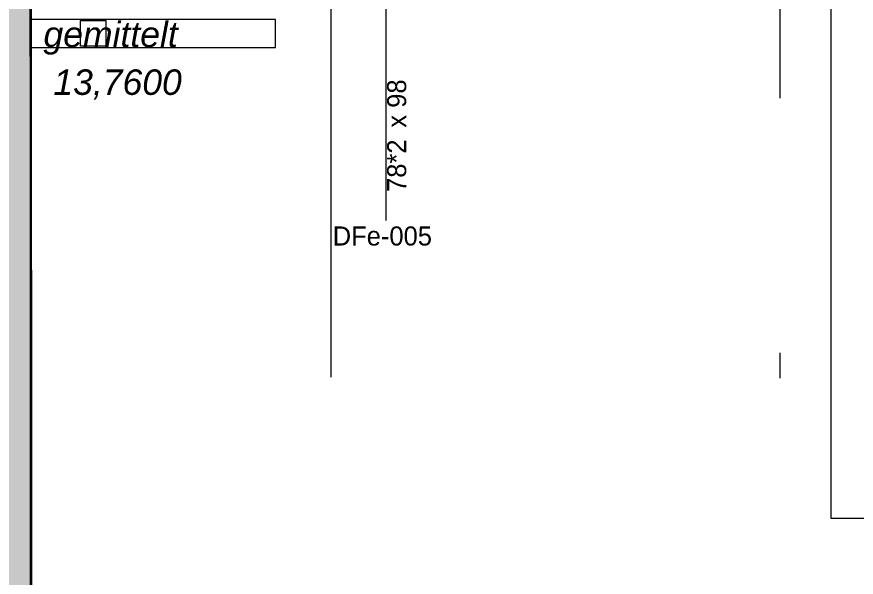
# Model space of a CAD drawing. Header units: metres. Extents: x -3 to 171, y -23 to 41.
# Drawn here: x 0 to 3.3, y -17.281 to -15.08 of the extents above; entities that cross this region are included whole.
import ezdxf

# ---------------------------------------------------------------- set-up
doc = ezdxf.new("R2010")
doc.units = ezdxf.units.M
doc.header["$MEASUREMENT"] = 0
doc.linetypes.add('Achse', pattern=[0.004, 0.002, -0.001, 0, -0.001])
doc.linetypes.add('Schnittlinie', pattern=[0.006, 0.003, -0.0015, 0, -0.0015])
for name, color, linetype in [('6._Dach PP STG1_1_000 Achsraster', 7, 'Continuous'), ('6._Dach PP STG1_1_210 Decke', 7, 'Continuous'), ('6._Dach PP STG1_1_325 Dachfenster', 7, 'Continuous'), ('6._Dach PP STG1_1_611 Entwässerung', 7, 'Continuous'), ('6._Dach PP STG1_1_725 Nachbarbebauung', 7, 'Continuous'), ('6._Dach PP STG1_1_840 Baulinien', 7, 'Continuous'), ('6._Dach PP STG1_1_851 Marker Schnitt', 7, 'Continuous'), ('6._Dach PP STG1_1_910 Allgemein Lageplan Höhen', 7, 'Continuous')]:
    doc.layers.add(name, color=color, linetype=linetype)
doc.styles.add('ERSTELLTER_STIL_2', font='')
doc.styles.add('ERSTELLTER_STIL_3', font='arialbi.ttf')
doc.styles.get('ERSTELLTER_STIL_2').set_extended_font_data('Eurostile')
doc.linetypes.add('Grenze Grundstück', pattern='A,0,[1,415_260415_PP_VA_1_9 DD STG11.Shx,S=0.00031746,R=0,X=0,Y=0],-0.04,0', length=0.04)

msp = doc.modelspace()

# ---------------------------------------------------------------- hatches: boundary and pattern name
at = {"layer": '6._Dach PP STG1_1_725 Nachbarbebauung', "linetype": 'Continuous', "lineweight": 0, "true_color": 0x1f1f1f}
msp.add_hatch(color=250, dxfattribs=at).paths.add_polyline_path([(-3.0225, -22.5231), (0.0585, -22.5231), (0.0528, -14.1947), (0.0564, -12.2031), (0.0099, -2.0785), (-3.0225, -2.0701)])

# ---------------------------------------------------------------- linework, layer by layer
at = {"layer": '6._Dach PP STG1_1_000 Achsraster', "color": 5, "linetype": 'Achse', "lineweight": 0, "ltscale": 1000}
msp.add_line((3, 3), (3, -22.5231), dxfattribs=at)
at = {"layer": '6._Dach PP STG1_1_210 Decke', "color": 8, "linetype": 'Continuous', "lineweight": 13, "ltscale": 1000, "flags": 128}
msp.add_lwpolyline([(3.2, -15), (3.2, -17.05), (15.79, -17.05), (15.79, -15)], dxfattribs=at)
at = {"layer": '6._Dach PP STG1_1_325 Dachfenster', "color": 7, "linetype": 'Continuous', "lineweight": 13, "ltscale": 1000}
msp.add_line((1.4521, -15.8803), (1.4521, -13.9497), dxfattribs=at)
at = {"layer": '6._Dach PP STG1_1_611 Entwässerung', "color": 171, "linetype": 'Continuous', "lineweight": 13, "ltscale": 1000, "true_color": 0x6c6cff, "flags": 128}
for points in [[(0.0553, -15.2), (1.0171, -15.2), (1.0171, -15.09), (0.0553, -15.09)], [(0.25, -15.095), (0.35, -15.095), (0.35, -15.195), (0.25, -15.195)]]:
    msp.add_lwpolyline(points, close=True, dxfattribs=at)
at = {"layer": '6._Dach PP STG1_1_725 Nachbarbebauung', "color": 8, "linetype": 'Continuous', "lineweight": 13, "ltscale": 1000, "flags": 128}
msp.add_lwpolyline([(0.0585, -22.5231), (0.0528, -14.1947), (0.0564, -12.2031), (0.0099, -2.0785), (-3.0225, -2.0701)], dxfattribs=at)
at = {"layer": '6._Dach PP STG1_1_840 Baulinien', "color": 76, "linetype": 'Grenze Grundstück', "lineweight": 13, "ltscale": 1000, "true_color": 0x3f7f02, "flags": 128}
msp.add_lwpolyline([(0.0612, -22.5231), (0.0564, -12.2031), (0, -0.0002), (18.985, -0.0012), (18.958, -11.4452), (18.9035, -19.5703), (18.8897, -22.5231)], dxfattribs=at)
at = {"layer": '6._Dach PP STG1_1_851 Marker Schnitt', "color": 7, "linetype": 'Schnittlinie', "lineweight": 13, "ltscale": 1000}
msp.add_line((1.235, 4.805), (1.235, -18.6375), dxfattribs=at)

# ---------------------------------------------------------------- texts
at = {"layer": '6._Dach PP STG1_1_325 Dachfenster', "color": 7, "linetype": 'Continuous', "lineweight": 13, "insert": (1.5529, -15.7681), "char_height": 0.075, "attachment_point": 7, "rotation": 90, "style": 'ERSTELLTER_STIL_2'}
msp.add_mtext('\\A1;{\\pql;\\pt0;\\fEurostile|b0|i0|c0|p0;\\W1.000000;78*2\\fEurostile|b0|i0|c0|p0;\\W1.000000;\\A1{\\H.66x;\\S^  ;}\\fEurostile|b0|i0|c0|p0;\\W1.000000; x 98\\fEurostile|b0|i0|c0|p0;\\W1.000000;\\A1{\\H.66x;\\S^  ;}}', dxfattribs=at)
at = {"layer": '6._Dach PP STG1_1_325 Dachfenster', "color": 7, "linetype": 'Continuous', "lineweight": 13, "insert": (1.2421, -15.9795), "char_height": 0.075, "attachment_point": 7, "style": 'ERSTELLTER_STIL_2'}
msp.add_mtext('\\A1;{\\pql;\\pt0;\\fEurostile|b0|i0|c0|p0;\\W1.000000;DFe-005\\fEurostile|b0|i0|c0|p0;\\W1.000000;\\fEurostile|b0|i0|c0|p0;\\W1.000000;\\fEurostile|b0|i0|c0|p0;\\W1.000000;}', dxfattribs=at)
at = {"layer": '6._Dach PP STG1_1_910 Allgemein Lageplan Höhen', "color": 7, "linetype": 'Continuous', "lineweight": 13, "char_height": 0.1, "attachment_point": 1, "style": 'ERSTELLTER_STIL_3'}
for s, insert in [('\\A1;{\\pql;\\fArial Italic|b0|i0|c0|p0;\\W1.000000;gemittelt}', (0.105, -15.0989)), ('\\A1;{\\pql;\\fArial Italic|b0|i0|c0|p0;\\W1.000000; 13,7600}', (0.105, -15.2867))]:
    msp.add_mtext(s, dxfattribs=dict(at, insert=insert))

doc.saveas('drawing.dxf')
